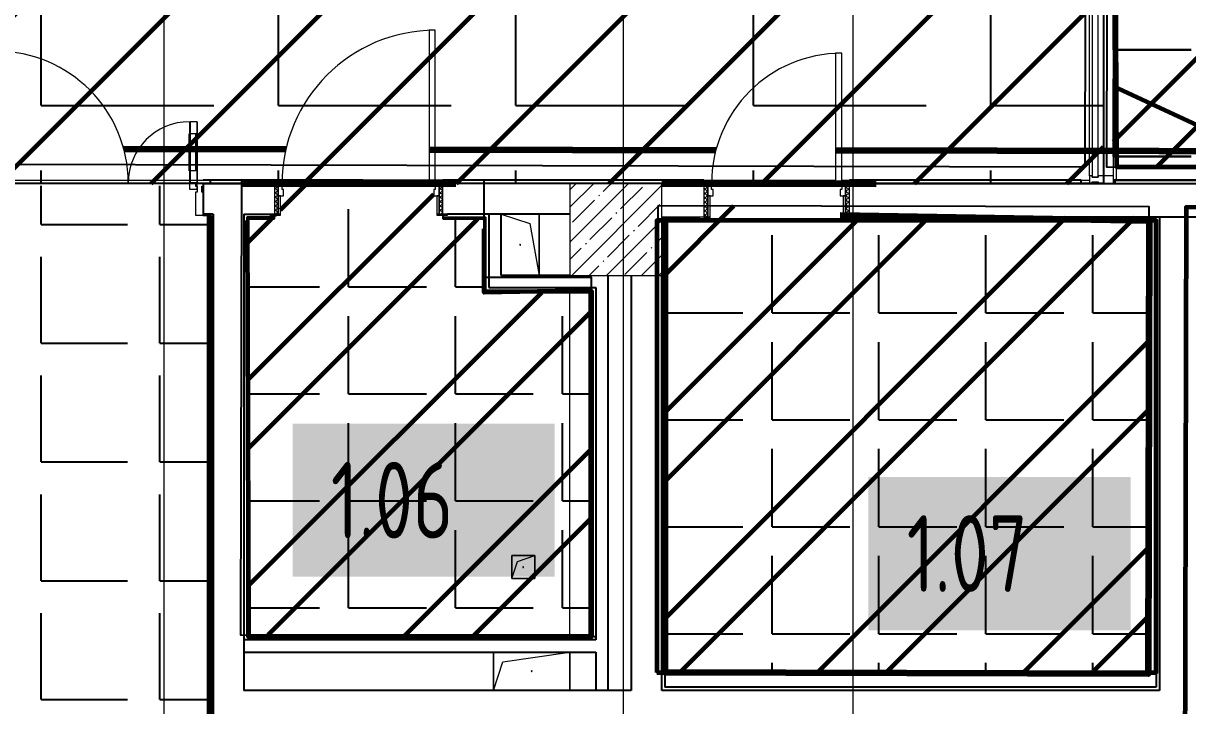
# Model space of a CAD drawing. Header units: millimetres. Extents: x -164500 to 426394, y -23753 to 102118.
# Drawn here: x 13154 to 20760, y 4354 to 8810 of the extents above; entities that cross this region are included whole.
import ezdxf

# ---------------------------------------------------------------- set-up
doc = ezdxf.new("R2010")
doc.units = ezdxf.units.MM
for name, color, linetype, lineweight in [('0) шлифовка', 5, 'Continuous', 60), ('1.4) Плинтус ПЛ-4', 6, 'Continuous', 60), ('175 стяжка 1 эт', 5, 'Continuous', 30), ('183 стяжка подвал', 160, 'Continuous', 60), ('196 1-3 этаж гидро изол', 6, 'Continuous', 60), ('284 стык. профилей', 1, 'Continuous', 120), ('384 ПК-3', 30, 'Continuous', 120), ('A-DETL-GENF', 7, 'Continuous', 9), ('A-DOOR-2', 7, 'Continuous', 5), ('A-DOOR-FRAM-2', 7, 'Continuous', 5), ('A-FLOR', 7, 'Continuous', 9), ('A-GENM', 7, 'Continuous', 9), ('A-GLAZ-CURT-2', 7, 'Continuous', 20), ('A-GLAZ-CWMG', 7, 'Continuous', 9), ('A-GLAZ-CWMG-1', 7, 'Continuous', 20), ('S-COLS-1', 7, 'Continuous', 5), ('Оси', 7, 'Continuous', 9)]:
    doc.layers.add(name, color=color, linetype=linetype, lineweight=lineweight)
for name, color, linetype in [('1.1) плитка  КР1', 40, 'Continuous'), ('1.1.1) Плитка КР1 Остаток', 52, 'Continuous'), ('1.2) плитка КР3', 160, 'Continuous')]:
    doc.layers.add(name, color=color, linetype=linetype)
doc.layers.add('A-DOOR-1', color=7, linetype='Continuous', lineweight=5, true_color=0xc0c0c0)
doc.layers.add('A-DOOR-FRAM-1', color=7, linetype='Continuous', lineweight=5, true_color=0xc0c0c0)
doc.styles.add('СПДС', font='ГОСТ тип А.ttf', dxfattribs={"width": 0.9})
pattern_1 = [(0, (20274.96, 10732.44), (0, 698.5), [508, -190.5]), (90, (20274.96, 10732.44), (-698.5, 4e-14), [508, -190.5])]

# ---------------------------------------------------------------- blocks, each defined once
blk = doc.blocks.new('Прямоугольный импост - Импост структурный с накладкой - 160мм Темный-30756008-Объем проектирования 1 этажа')
at = {"layer": 'A-GLAZ-CWMG-1'}
for p, q in [((-50, 0), (-50, 17)), ((-50, 17), (0, 17)), ((-40, 0), (-50, 0)), ((-40, -40), (-40, 0)), ((0, 0), (-10, 0)), ((-10, 0), (-10, -40)), ((0, 17), (0, 0)), ((-50, -140), (-50, -40)), ((-50, -40), (-40, -40)), ((-10, -40), (0, -40)), ((0, -40), (0, -140)), ((0, -140), (-50, -140))]:
    blk.add_line(p, q, dxfattribs=at)
blk = doc.blocks.new('Системная панель - Стекло - 40мм-31920837-Объем проектирования 1 этажа')
at = {"layer": 'A-GLAZ-CURT-2'}
for p, q in [((535, 40), (-535, 40)), ((-535, 40), (-535, 0)), ((-535, 0), (535, 0)), ((535, 0), (535, 40))]:
    blk.add_line(p, q, dxfattribs=at)
blk = doc.blocks.new('Прямоугольный импост - Импост структурный с накладкой - 160мм Темный-31920697-Объем проектирования 1 этажа')
at = {"layer": 'A-GLAZ-CWMG'}
for p, q in [((20053.3, 7950), (20053.3, 9000)), ((20210.3, 7950), (20210.3, 9000))]:
    blk.add_line(p, q, dxfattribs=at)
blk = doc.blocks.new('GM_Отверстие прямоугольное _в плите_ - Отверстие-21608348-Объем проектирования 1 этажа')
at = {"layer": 'A-GENM'}
for p, q in [((-250, -125), (-250, 125)), ((-250, 125), (-250, -125)), ((-187.5, 62.5), (250, 125)), ((250, 125), (250, -125)), ((250, -125), (250, 125)), ((-250, -125), (-187.5, 62.5))]:
    blk.add_line(p, q, dxfattribs=at)
for start, end in [(360, 180), (180, 360)]:
    blk.add_arc((0, 0), 2.5, start, end, dxfattribs=at)
blk = doc.blocks.new('GM_Отверстие прямоугольное _в плите_ - Отверстие-23794751-Объем проектирования 1 этажа')
at = {"layer": 'A-GENM'}
for p, q in [((-75, -75), (-75, 75)), ((-75, 75), (75, 75)), ((75, 75), (-75, 75)), ((-75, 75), (-75, -75)), ((-75, -75), (-37.5, 37.5)), ((-37.5, 37.5), (75, 75)), ((75, 75), (75, -75)), ((75, -75), (75, 75)), ((75, -75), (-75, -75)), ((-75, -75), (75, -75))]:
    blk.add_line(p, q, dxfattribs=at)
for start, end in [(360, 180), (180, 360)]:
    blk.add_arc((0, 0), 2.5, start, end, dxfattribs=at)
blk = doc.blocks.new('GM_Отверстие прямоугольное _в плите_ - Отверстие-V115-Объем проектирования 1 этажа')
at = {"layer": 'A-GENM'}
for p, q in [((-200, 125), (200, 125)), ((200, 125), (-200, 125)), ((-137.5, 62.5), (200, 125)), ((-200, -125), (-137.5, 62.5))]:
    blk.add_line(p, q, dxfattribs=at)
for start, end in [(360, 180), (180, 360)]:
    blk.add_arc((0, 0), 2.5, start, end, dxfattribs=at)
blk = doc.blocks.new('BSC_Колонна _Прямоугольная - 600х600-V186-Объем проектирования 1 этажа')
at = {"layer": 'S-COLS-1'}
h = blk.add_hatch(dxfattribs=at)
h.set_pattern_fill('FP_176', color=256, style=0, pattern_type=2)
h.set_pattern_definition([(45, (-16960, -7600), (-114.0493, 114.0493), []), (45, (-16845.95, -7600), (-114.0493, 114.0493), [201.612, -40.322, 6.706, -33.617])])
h.paths.add_polyline_path([(100, -300), (300, -300), (300, 300), (-300, 300), (-300, -300)])
for p, q in [((300, 300), (-300, 300)), ((-300, 300), (-300, -300)), ((300, -300), (300, 300)), ((-300, -300), (300, -300))]:
    blk.add_line(p, q, dxfattribs=at)
blk = doc.blocks.new('110_Дверь_СКБ_1Ст_Внутренняя1 - Д-7_л__950x2100h_Туалет-V200-Объем проектирования 1 этажа')
at = {"layer": 'A-DOOR-2'}
h = blk.add_hatch(dxfattribs=at)
h.set_pattern_fill('FP_88', color=256, style=0, pattern_type=2)
h.set_pattern_definition([(135, (1826.41, 174.685), (-14.14214, -14.14214), []), (225, (1826.41, 174.685), (14.14214, -14.14214), [])])
h.paths.add_polyline_path([(462.5, -110), (487.5, -110), (487.5, 110), (462.5, 109.7), (462.5, -109.8)])
at = {"layer": 'A-DOOR-FRAM-2'}
h = blk.add_hatch(dxfattribs=at)
h.set_pattern_fill('FP_89', color=256, style=0, pattern_type=2)
h.set_pattern_definition([(45, (-296.384, 174.685), (-14.1421, 14.1421), []), (135, (-296.384, 174.685), (-14.1421, -14.1421), [])])
h.paths.add_polyline_path([(-462.5, -110), (-437.5, -110), (-437.5, 110), (-462.5, 110)])
at = {"layer": 'A-DOOR-1'}
for p, q in [((437.5, 960), (397.5, 960)), ((397.5, 960), (397.5, 110)), ((437.5, 110), (437.5, 960)), ((397.5, 110), (437.5, 110))]:
    blk.add_line(p, q, dxfattribs=at)
blk.add_arc((437.5, 110), 850, 90, 180, dxfattribs=at)
at = {"layer": 'A-DOOR-FRAM-1'}
for p, q in [((-422.5, 118), (-492.5, 118)), ((-492.5, 118), (-492.5, 110)), ((-492.5, 110), (-422.5, 110)), ((-437.5, 110), (-462.5, 110)), ((-462.5, 110), (-462.5, -110)), ((-412.5, 110), (-437.5, 110)), ((-437.5, 110), (-437.5, 30)), ((-437.5, -110), (-437.5, 110)), ((-422.5, 110), (-437.5, 110)), ((-437.5, 110), (-437.5, 109)), ((-437.5, 109), (-422.5, 109)), ((-422.5, 110), (-422.5, 118)), ((-422.5, 109), (-422.5, 110)), ((-412.5, 70), (-412.5, 110)), ((437.5, 110), (437.5, 70)), ((462.5, 110), (437.5, 110)), ((517.5, 118), (447.5, 118)), ((447.5, 118), (447.5, 110)), ((462.5, 110), (447.5, 110)), ((447.5, 110), (447.5, 109)), ((447.5, 110), (517.5, 110)), ((447.5, 109), (462.5, 109)), ((462.5, 30), (462.5, 110)), ((487.5, 110), (462.5, 110)), ((462.5, 110), (462.5, -110)), ((462.5, 109), (462.5, 110)), ((487.5, -110), (487.5, 110)), ((517.5, 110), (517.5, 118)), ((-437.5, 30), (-402.5, 30)), ((-422.5, 30), (-437.5, 30)), ((-437.5, 30), (-437.5, -110)), ((-422.5, -110), (-422.5, 30)), ((-402.5, 70), (-412.5, 70)), ((-402.5, 30), (-402.5, 70)), ((437.5, 70), (427.5, 70)), ((427.5, 70), (427.5, 30)), ((427.5, 30), (462.5, 30)), ((462.5, 30), (447.5, 30)), ((447.5, 30), (447.5, -110)), ((462.5, -110), (462.5, 30)), ((-422.5, -110), (-492.5, -110)), ((-492.5, -110), (-492.5, -118)), ((-492.5, -118), (-422.5, -118)), ((-462.5, -110), (-437.5, -110)), ((-437.5, -110), (-422.5, -110)), ((-422.5, -118), (-422.5, -110)), ((447.5, -110), (462.5, -110)), ((517.5, -110), (447.5, -110)), ((447.5, -110), (447.5, -118)), ((447.5, -118), (517.5, -118)), ((462.5, -110), (487.5, -110)), ((517.5, -118), (517.5, -110))]:
    blk.add_line(p, q, dxfattribs=at)
blk = doc.blocks.new('110_Дверь_СКБ_1Ст_Внутренняя1 - Д-4 1100x2100h_су мгн-31800557-Объем проектирования 1 этажа')
at = {"layer": 'A-DOOR-2'}
h = blk.add_hatch(dxfattribs=at)
h.set_pattern_fill('FP_75', color=256, style=0, pattern_type=2)
h.set_pattern_definition([(135, (1751.41, 164.685), (-14.14214, -14.14214), []), (225, (1751.41, 164.685), (14.14214, -14.14214), [])])
h.paths.add_polyline_path([(562.5, 100), (537.5, 100), (537.5, -100), (562.5, -100)])
at = {"layer": 'A-DOOR-FRAM-2'}
h = blk.add_hatch(dxfattribs=at)
h.set_pattern_fill('FP_76', color=256, style=0, pattern_type=2)
h.set_pattern_definition([(45, (-371.384, 164.685), (-14.1421, 14.1421), []), (135, (-371.384, 164.685), (-14.1421, -14.1421), [])])
h.paths.add_polyline_path([(-512.5, 100), (-537.5, 100), (-537.5, -100), (-512.5, -99.3)])
at = {"layer": 'A-DOOR-1'}
for p, q in [((512.5, 1100), (472.5, 1100)), ((472.5, 1100), (472.5, 100)), ((512.5, 100), (512.5, 1100)), ((472.5, 100), (512.5, 100))]:
    blk.add_line(p, q, dxfattribs=at)
blk.add_arc((512.5, 100), 1000, 90, 180, dxfattribs=at)
at = {"layer": 'A-DOOR-FRAM-1'}
for p, q in [((-497.5, 108), (-567.5, 108)), ((-567.5, 108), (-567.5, 100)), ((-567.5, 100), (-497.5, 100)), ((-512.5, 100), (-537.5, 100)), ((-537.5, 100), (-537.5, -100)), ((-487.5, 100), (-512.5, 100)), ((-512.5, 100), (-512.5, 20)), ((-512.5, -100), (-512.5, 100)), ((-497.5, 100), (-512.5, 100)), ((-512.5, 100), (-512.5, 99)), ((-512.5, 99), (-497.5, 99)), ((-497.5, 100), (-497.5, 108)), ((-497.5, 99), (-497.5, 100)), ((-487.5, 60), (-487.5, 100)), ((512.5, 100), (512.5, 60)), ((537.5, 100), (512.5, 100)), ((592.5, 108), (522.5, 108)), ((522.5, 108), (522.5, 100)), ((537.5, 100), (522.5, 100)), ((522.5, 100), (522.5, 99)), ((522.5, 100), (592.5, 100)), ((522.5, 99), (537.5, 99)), ((537.5, 20), (537.5, 100)), ((562.5, 100), (537.5, 100)), ((537.5, 100), (537.5, -100)), ((537.5, 99), (537.5, 100)), ((562.5, -100), (562.5, 100)), ((592.5, 100), (592.5, 108)), ((-512.5, 20), (-477.5, 20)), ((-497.5, 20), (-512.5, 20)), ((-512.5, 20), (-512.5, -100)), ((-497.5, -100), (-497.5, 20)), ((-477.5, 60), (-487.5, 60)), ((-477.5, 20), (-477.5, 60)), ((512.5, 60), (502.5, 60)), ((502.5, 60), (502.5, 20)), ((502.5, 20), (537.5, 20)), ((537.5, 20), (522.5, 20)), ((522.5, 20), (522.5, -100)), ((537.5, -100), (537.5, 20)), ((-497.5, -100), (-567.5, -100)), ((-567.5, -100), (-567.5, -108)), ((-567.5, -108), (-497.5, -108)), ((-537.5, -100), (-512.5, -100)), ((-512.5, -100), (-497.5, -100)), ((-497.5, -108), (-497.5, -100)), ((522.5, -100), (537.5, -100)), ((592.5, -100), (522.5, -100)), ((522.5, -100), (522.5, -108)), ((522.5, -108), (592.5, -108)), ((537.5, -100), (562.5, -100)), ((592.5, -108), (592.5, -100))]:
    blk.add_line(p, q, dxfattribs=at)
blk = doc.blocks.new('Прямоугольный импост - Импост структурный с накладкой - 190мм-32633035-Объем проектирования 1 этажа')
at = {"layer": 'A-GLAZ-CWMG-1'}
for p, q in [((-50, 40), (-50, 190)), ((-50, 190), (0, 190)), ((0, 190), (0, 40)), ((-40, 40), (-50, 40)), ((-50, -17), (-50, 0)), ((-50, 0), (-40, 0)), ((-40, 0), (-40, 40)), ((-10, 40), (-10, 0)), ((0, 40), (-10, 40)), ((-10, 0), (0, 0)), ((0, 0), (0, -17)), ((0, -17), (-50, -17))]:
    blk.add_line(p, q, dxfattribs=at)
blk = doc.blocks.new('Дверь_Витражная_остекление_ - ВВ-6 остекление-32633143-Объем проектирования 1 этажа')
at = {"layer": 'A-DETL-GENF'}
for p, q in [((-630, 880), (-585, 880)), ((-630, 880), (-630, 20)), ((-585, 880), (-630, 880)), ((-630, 880), (-630, 20)), ((-585, 880), (-585, 20)), ((-585, 20), (-585, 880)), ((-630, 800), (-585, 800)), ((-620, 800), (-620, 100)), ((-576, 800), (-576, 100)), ((680, 420), (635, 420)), ((635, 420), (635, 20)), ((680, 420), (635, 420)), ((635, 420), (635, 20)), ((680, 420), (680, 20)), ((680, 20), (680, 420)), ((626, 340), (626, 100)), ((680, 340), (635, 340)), ((670, 340), (670, 100)), ((-630, 100), (-585, 100)), ((680, 100), (635, 100)), ((-585, 20), (-630, 20)), ((-630, 20), (-585, 20))]:
    blk.add_line(p, q, dxfattribs=at)
at = {"layer": 'A-DOOR-1'}
for p, q in [((-630, 880), (-630, 20)), ((630, 420), (630, 20)), ((-630, 20), (-680, 20)), ((-680, 20), (-680, -20)), ((-630, -20), (-630, 20)), ((680, 20), (630, 20)), ((630, 20), (630, -20)), ((680, -20), (680, 20)), ((-680, -20), (-630, -20)), ((630, -20), (680, -20))]:
    blk.add_line(p, q, dxfattribs=at)
for centre, radius, start, end in [((-630, 20), 860, 360, 90), ((630, 20), 400, 90, 180)]:
    blk.add_arc(centre, radius, start, end, dxfattribs=at)

msp = doc.modelspace()

# ---------------------------------------------------------------- hatches: boundary and pattern name
at = {"layer": '0) шлифовка', "true_color": 0x2776bb}
h = msp.add_hatch(dxfattribs=at)
h.set_pattern_fill('ANSI31', color=152, scale=222, angle=110)
h.set_pattern_definition([(155, (20274.96, 10732.44), (-297.88, -638.81), [])])
h.paths.add_polyline_path([(20274.958, 10732.438), (20274.958, 7872.9), (28059.493, 7854.627), (28059.493, 10742.938), (22766.543, 10732.438), (22654.702, 11763.938), (20295.702, 11742.938)])
at = {"layer": '1.1) плитка  КР1'}
h = msp.add_hatch(dxfattribs=at)
h.set_pattern_fill('ANGLE', color=256, scale=100)
h.set_pattern_definition(pattern_1)
h.paths.add_polyline_path([(20274.958, 10732.438), (20274.958, 7872.9), (28059.493, 7854.627), (28059.493, 10742.938), (22766.543, 10732.438), (22654.702, 11763.938), (20295.702, 11742.938)])
h = msp.add_hatch(dxfattribs=at)
h.set_pattern_fill('ANGLE', color=256, scale=100)
h.set_pattern_definition([(0, (17345.7, 7617.1), (0, 698.5), [508, -190.5]), (90, (17345.7, 7617.1), (-698.5, 4e-14), [508, -190.5])])
h.paths.add_polyline_path([(20507.743, 7543.938), (18579.702, 7543.938), (18579.702, 7535.938), (18509.702, 7535.938), (18509.702, 7543.938), (18509.702, 7615.043), (17639.702, 7617.086), (17639.702, 7543.938), (17639.702, 7535.938), (17599.702, 7535.938), (17599.702, 7523.938), (17599.702, 7522.938), (17345.702, 7522.938), (17345.702, 4569.767), (20500.744, 4562.361)])
at = {"layer": '1.1.1) Плитка КР1 Остаток'}
h = msp.add_hatch(dxfattribs=at)
h.set_pattern_fill('ANGLE', color=256, scale=222)
h.set_pattern_definition([(0, (205553.1, 26879), (0, 1550.67), [1127.76, -422.91]), (90, (205553.1, 26879), (-1550.67, 9e-14), [1127.76, -422.91])])
h.paths.add_polyline_path([(13754.702, 17684.938), (14405.702, 17684.938), (14405.702, 18338.438), (13754.702, 18338.438)], flags=16)
h.paths.add_polyline_path([(13743.702, 21432.938), (14405.702, 21432.938), (14405.702, 22095.938), (13743.702, 22095.938)], flags=16)
h.paths.add_polyline_path([(6445.137, 7763.938), (6442.548, 7557.281), (4619.702, 7556.938), (4619.702, 7763.938), (1354.702, 7783.938), (1355.702, 8384.938), (609.702, 8383.938), (610.702, 10742.938), (1874.702, 10763.938), (1874.702, 11243.938), (3624.702, 11263.938), (3624.702, 10763.938), (6824.702, 10763.938), (6824.702, 11488.938), (6744.702, 11488.938), (6744.702, 12388.938), (6832.702, 12388.938), (6844.702, 14438.938), (7162.202, 14438.938), (7159.702, 14839.938), (6844.702, 14839.938), (6824.702, 15208.938), (6674.702, 15208.938), (6674.702, 15986.938), (6617.702, 17692.938), (4745.702, 17692.938), (4745.702, 18333.137), (4130.853, 18334.256), (4130.853, 18839.06), (6674.702, 18838.938), (6674.702, 20645.938), (9795.702, 20645.938), (9774.702, 22063.938), (9174.702, 22063.938), (9174.702, 24183.938), (9774.702, 24183.938), (9774.702, 24722.262), (13768.823, 24626.219), (14845.702, 24626.219), (14845.702, 26422.938), (18154.958, 26351.124), (18154.958, 26143.938), (18794.958, 26143.938), (18804.143, 26351.124), (20274.702, 26351.124), (20274.702, 26963.938), (21974.702, 26963.938), (21974.702, 14463.938), (22654.702, 14463.938), (22654.702, 13138.938), (22633.702, 11984.938), (22374.702, 11971.938), (22374.702, 11825.982), (20499.702, 11830.384), (20514.702, 11971.938), (20295.702, 11984.938), (20295.702, 15094.938), (13774.702, 15063.938), (13774.702, 10763.938), (20209.461, 10763.938), (20209.461, 7763.938)])
h.paths.add_polyline_path([(3935.822, 18839.06), (6674.702, 18839.06), (6674.702, 20588.938), (3935.822, 20588.938)], flags=17)
h.paths.add_polyline_path([(6612.528, 17692.938), (4124.702, 17692.938), (4124.702, 15113.938), (6612.528, 15113.938)], flags=17)
h = msp.add_hatch(dxfattribs=at)
h.set_pattern_fill('ANGLE', color=256, scale=111)
h.set_pattern_definition([(0, (205553.1, 26879), (0, 775.335), [563.88, -211.455]), (90, (205553.1, 26879), (-775.335, 5e-14), [563.88, -211.455])])
h.paths.add_polyline_path([(11523.702, 7542.938), (8825.702, 7542.938), (8825.702, 6982.938), (7703.702, 6982.938), (7703.702, 7556.938), (7674.702, 7556.938), (7094.702, 7556.938), (7044.702, 7556.938), (6469.702, 7556.938), (6419.702, 7556.938), (4619.702, 7556.938), (4569.702, 7556.938), (3844.702, 7556.938), (3815.702, 7556.938), (3815.702, 384.938), (6873.702, 384.938), (8344.945, 384.938), (9404.945, 384.938), (9995.202, 384.938), (12203.702, 384.938), (12203.702, 385.438), (12845.702, 385.438), (14903.702, 384.938), (15695.702, 384.938), (16553.526, 384.938), (17345.702, 384.938), (20553.702, 384.938), (20553.702, 4232.938), (14373.702, 4232.938), (14373.702, 7555.938), (14329.702, 7555.938), (14279.702, 7556.938), (14279.702, 7706.938), (14289.702, 7746.938), (14279.702, 7746.938), (12939.702, 7749.845), (12939.702, 7746.938), (12929.702, 7706.938), (12939.702, 7706.938), (12939.702, 7556.938), (12889.702, 7556.938), (12889.702, 7555.938), (12845.702, 7555.938), (12845.702, 6912.938), (11523.702, 6912.938)])
at = {"layer": '1.2) плитка КР3'}
h = msp.add_hatch(dxfattribs=at)
h.set_pattern_fill('ANGLE', color=256, scale=100)
h.set_pattern_definition([(0, (14579.9, 7786.6), (0, 698.5), [508, -190.5]), (90, (14579.9, 7786.6), (-698.5, 4e-14), [508, -190.5])])
h.paths.add_polyline_path([(16863.748, 7052.938), (16163.702, 7052.938), (16163.702, 7150.658), (16163.138, 7150.659), (16163.702, 7467.083), (16163.702, 7532.938), (15894.702, 7532.938), (15894.702, 7543.938), (15894.702, 7555.938), (15854.702, 7555.938), (15854.702, 7563.938), (15854.702, 7683.938), (15834.702, 7683.938), (15834.702, 7723.938), (15844.702, 7723.938), (15844.702, 7763.938), (15854.702, 7763.938), (15854.702, 7771.938), (15919.702, 7771.938), (15919.702, 7784.064), (14794.702, 7786.628), (14794.702, 7784.938), (14579.933, 7784.938), (14579.888, 7763.938), (14764.702, 7763.938), (14764.702, 7771.938), (14834.702, 7771.938), (14834.702, 7763.938), (14844.702, 7763.938), (14844.702, 7723.938), (14854.702, 7723.938), (14854.702, 7683.938), (14834.702, 7683.938), (14834.702, 7563.938), (14834.702, 7555.938), (14794.702, 7555.938), (14794.702, 7543.938), (14794.702, 7532.938), (14625.702, 7532.938), (14625.702, 4817.445), (15717.339, 4814.938), (16861.127, 4814.938), (16863.748, 5980.664)])
at = {"layer": '175 стяжка 1 эт'}
h = msp.add_hatch(dxfattribs=at)
h.set_pattern_fill('ANGLE', color=256, scale=100)
h.set_pattern_definition(pattern_1)
h.paths.add_polyline_path([(20274.958, 10732.438), (20274.958, 7872.9), (28059.493, 7854.627), (28059.493, 10742.938), (22766.543, 10732.438), (22654.702, 11763.938), (20295.702, 11742.938)])
at = {"layer": '183 стяжка подвал'}
h = msp.add_hatch(dxfattribs=at)
h.set_pattern_fill('ANSI31', color=256, scale=222)
h.set_pattern_definition([(45, (205553.1, 26879), (-498.4042, 498.4042), [])])
h.paths.add_polyline_path([(13754.702, 17684.938), (14405.702, 17684.938), (14405.702, 18338.438), (13754.702, 18338.438)], flags=16)
h.paths.add_polyline_path([(13743.702, 21432.938), (14405.702, 21432.938), (14405.702, 22095.938), (13743.702, 22095.938)], flags=16)
h.paths.add_polyline_path([(6445.137, 7763.938), (6442.548, 7557.281), (4619.702, 7556.938), (4619.702, 7763.938), (1354.702, 7783.938), (1355.702, 8384.938), (609.702, 8383.938), (610.702, 10742.938), (1874.702, 10763.938), (1874.702, 11243.938), (3624.702, 11263.938), (3624.702, 10763.938), (6824.702, 10763.938), (6824.702, 11488.938), (6744.702, 11488.938), (6744.702, 12388.938), (6832.702, 12388.938), (6844.702, 14438.938), (7162.202, 14438.938), (7159.702, 14839.938), (6844.702, 14839.938), (6824.702, 15208.938), (6674.702, 15208.938), (6674.702, 15986.938), (6617.702, 17692.938), (4745.702, 17692.938), (4745.702, 18333.137), (4130.853, 18334.256), (4130.853, 18839.06), (6674.702, 18838.938), (6674.702, 20645.938), (9795.702, 20645.938), (9774.702, 22063.938), (9174.702, 22063.938), (9174.702, 24183.938), (9774.702, 24183.938), (9774.702, 24722.262), (13768.823, 24626.219), (14845.702, 24626.219), (14845.702, 26422.938), (18154.958, 26351.124), (18154.958, 26143.938), (18794.958, 26143.938), (18804.143, 26351.124), (20274.702, 26351.124), (20274.702, 26963.938), (21974.702, 26963.938), (21974.702, 14463.938), (22654.702, 14463.938), (22654.702, 13138.938), (22633.702, 11984.938), (22374.702, 11971.938), (22374.702, 11825.982), (20499.702, 11830.384), (20514.702, 11971.938), (20295.702, 11984.938), (20295.702, 15094.938), (13774.702, 15063.938), (13774.702, 10763.938), (20209.461, 10763.938), (20209.461, 7763.938)])
h.paths.add_polyline_path([(3935.822, 18839.06), (6674.702, 18839.06), (6674.702, 20588.938), (3935.822, 20588.938)], flags=17)
h.paths.add_polyline_path([(6612.528, 17692.938), (4124.702, 17692.938), (4124.702, 15113.938), (6612.528, 15113.938)], flags=17)
h.paths.add_polyline_path([(21915.974, 15309.069), (28602.728, 15309.069), (28602.728, 26272.402), (21915.974, 26272.402)])
at = {"layer": '196 1-3 этаж гидро изол'}
h = msp.add_hatch(dxfattribs=at)
h.set_pattern_fill('ANSI32', color=256, scale=100)
h.set_pattern_definition([(45, (20275, 10732.4), (-673.52, 673.52), []), (45, (20724, 10732.4), (-673.52, 673.52), [])])
h.paths.add_polyline_path([(20274.958, 10732.438), (20274.958, 7872.9), (28059.493, 7854.627), (28059.493, 10742.938), (22766.543, 10732.438), (22654.702, 11763.938), (20295.702, 11742.938)])
h = msp.add_hatch(dxfattribs=at)
h.set_pattern_fill('ANSI32', color=256, scale=100)
h.set_pattern_definition([(45, (14579.9, 7786.6), (-673.52, 673.52), []), (45, (15028.9, 7786.6), (-673.52, 673.52), [])])
h.paths.add_polyline_path([(16863.748, 7052.938), (16163.702, 7052.938), (16163.702, 7150.658), (16163.138, 7150.659), (16163.702, 7467.083), (16163.702, 7532.938), (15894.702, 7532.938), (15894.702, 7543.938), (15894.702, 7555.938), (15854.702, 7555.938), (15854.702, 7563.938), (15854.702, 7683.938), (15834.702, 7683.938), (15834.702, 7723.938), (15844.702, 7723.938), (15844.702, 7763.938), (15854.702, 7763.938), (15854.702, 7771.938), (15919.702, 7771.938), (15919.702, 7784.064), (14794.702, 7786.628), (14794.702, 7784.938), (14579.933, 7784.938), (14579.888, 7763.938), (14764.702, 7763.938), (14764.702, 7771.938), (14834.702, 7771.938), (14834.702, 7763.938), (14844.702, 7763.938), (14844.702, 7723.938), (14854.702, 7723.938), (14854.702, 7683.938), (14834.702, 7683.938), (14834.702, 7563.938), (14834.702, 7555.938), (14794.702, 7555.938), (14794.702, 7543.938), (14794.702, 7532.938), (14625.702, 7532.938), (14625.702, 4817.445), (15717.339, 4814.938), (16861.127, 4814.938), (16863.748, 5980.664)])
h = msp.add_hatch(dxfattribs=at)
h.set_pattern_fill('ANSI32', color=256, scale=100)
h.set_pattern_definition([(45, (17345.7, 7617.1), (-673.52, 673.52), []), (45, (17794.7, 7617.1), (-673.52, 673.52), [])])
h.paths.add_polyline_path([(20507.743, 7543.938), (18579.702, 7543.938), (18579.702, 7535.938), (18509.702, 7535.938), (18509.702, 7543.938), (18509.702, 7615.043), (17639.702, 7617.086), (17639.702, 7543.938), (17639.702, 7535.938), (17599.702, 7535.938), (17599.702, 7523.938), (17599.702, 7522.938), (17345.702, 7522.938), (17345.702, 4569.767), (20500.744, 4562.361)])

# ---------------------------------------------------------------- linework, layer by layer
for p, q in [((14794.702, 7784.938), (14329.702, 7784.938)), ((14329.702, 7784.938), (14329.702, 7783.938)), ((14329.702, 7763.938), (14329.702, 7563.938)), ((14329.702, 7763.938), (14764.702, 7763.938)), ((14374.702, 7783.938), (14374.702, 7763.938)), ((14794.702, 7783.938), (14794.702, 7784.938)), ((17599.702, 7784.938), (15894.702, 7784.938)), ((15894.702, 7784.938), (15894.702, 7783.938)), ((15919.702, 7783.938), (15919.702, 7771.938)), ((16724.702, 7763.938), (15924.702, 7763.938)), ((17569.702, 7763.938), (17324.702, 7763.938)), ((17599.702, 7783.938), (17599.702, 7784.938)), ((20064.702, 7784.938), (18549.702, 7784.938)), ((18549.702, 7784.938), (18549.702, 7783.938)), ((18579.702, 7763.938), (21974.702, 7763.938)), ((20064.702, 7783.938), (20064.702, 7784.938)), ((20064.702, 7763.938), (20064.702, 7783.938)), ((22574.702, 7784.938), (20274.702, 7784.938)), ((20274.702, 7784.938), (20274.702, 7783.938)), ((20274.702, 7783.938), (20274.958, 7783.938)), ((20284.702, 7783.938), (20284.702, 7763.938)), ((14394.702, 7563.938), (14329.702, 7563.938)), ((14374.702, 7556.938), (14329.702, 7556.938)), ((14329.702, 7556.938), (14329.702, 7555.938)), ((14329.702, 7555.938), (14374.702, 7555.938)), ((14374.702, 7553.938), (14373.702, 7553.938)), ((14373.702, 7553.938), (14373.702, 4232.938)), ((14374.702, 7556.938), (14374.702, 7277.733)), ((14394.702, 7563.938), (14394.702, 4253.938)), ((14594.702, 7563.938), (14764.702, 7563.938)), ((14594.702, 7563.938), (14594.702, 4453.938)), ((14614.702, 7543.938), (14614.702, 7543.938)), ((14614.702, 7543.938), (14614.702, 7532.938)), ((14794.702, 7543.938), (14614.702, 7543.938)), ((14614.702, 7532.938), (14794.702, 7532.938)), ((14614.702, 7532.938), (14614.702, 4803.938)), ((14615.702, 7542.938), (14794.702, 7542.938)), ((14615.702, 4804.938), (14615.702, 7542.938)), ((14625.702, 4803.938), (14625.702, 7543.938)), ((14794.702, 7543.938), (14794.702, 7555.938)), ((14794.702, 7532.938), (14794.702, 7543.938)), ((15894.702, 7555.938), (15894.702, 7543.938)), ((15894.702, 7543.938), (16174.702, 7543.938)), ((15894.702, 7543.938), (15894.702, 7532.938)), ((15894.702, 7542.938), (16173.702, 7542.938)), ((15894.702, 7532.938), (16174.702, 7532.938)), ((16724.702, 7563.938), (15924.702, 7563.938)), ((16163.702, 7543.938), (16163.702, 7052.938)), ((16173.702, 7542.938), (16173.702, 7062.938)), ((16174.702, 7063.938), (16174.702, 7543.938)), ((16194.702, 7563.938), (16194.702, 7083.938)), ((16274.702, 7163.938), (16274.702, 7563.938)), ((17324.702, 7543.938), (17569.702, 7543.938)), ((17599.702, 7523.938), (17599.702, 7535.938)), ((21974.702, 7543.938), (18579.702, 7543.938)), ((20574.702, 7543.938), (20574.702, 4453.938)), ((17344.702, 7523.938), (17345.702, 7523.938)), ((17599.702, 7523.938), (17345.702, 7523.938)), ((17345.702, 4474.938), (17345.702, 7522.938)), ((17345.702, 7522.938), (17599.702, 7522.938)), ((17599.702, 7522.938), (17599.702, 7523.938)), ((18549.702, 7523.938), (18549.702, 7522.938)), ((18549.702, 7522.938), (20553.702, 7522.938)), ((20553.702, 7523.938), (20554.702, 7523.938)), ((20553.702, 7522.938), (20553.702, 4474.938)), ((14374.702, 7276.534), (14374.702, 7277.733)), ((16724.702, 7163.938), (16274.702, 7163.938)), ((16974.748, 4453.938), (16974.748, 7163.938)), ((17124.702, 7163.938), (17124.702, 4453.938)), ((17324.702, 4453.938), (17324.702, 7163.938)), ((16194.702, 7083.938), (16894.748, 7083.938)), ((16894.748, 7083.938), (16894.748, 4783.938)), ((16163.702, 7052.938), (16874.748, 7052.938)), ((16173.702, 7062.938), (16873.748, 7062.938)), ((16863.748, 7063.938), (16174.702, 7063.938)), ((16174.702, 7052.938), (16174.702, 7063.938)), ((16873.748, 7063.938), (16863.748, 7063.938)), ((16863.748, 7063.938), (16863.748, 4803.938)), ((16874.748, 7063.938), (16873.748, 7063.938)), ((16873.748, 7062.938), (16873.748, 4804.938)), ((16874.748, 7063.938), (16874.748, 4814.938)), ((16874.748, 4814.938), (14614.702, 4814.938)), ((14614.702, 4803.938), (14625.702, 4803.938)), ((16873.748, 4804.938), (14615.702, 4804.938)), ((16894.748, 4803.938), (14625.702, 4803.938)), ((16874.748, 4804.938), (16874.748, 4814.938)), ((16874.748, 4803.938), (16874.748, 4804.938)), ((16894.748, 4783.938), (14594.702, 4783.938)), ((14594.702, 4703.938), (16894.748, 4703.938)), ((16894.748, 4703.938), (16894.748, 4453.938)), ((17124.702, 4453.938), (14594.702, 4453.938)), ((20574.702, 4453.938), (17324.702, 4453.938)), ((17345.702, 4473.938), (17344.702, 4473.938)), ((20553.702, 4474.938), (17345.702, 4474.938)), ((20554.702, 4474.938), (20554.702, 4473.938))]:
    msp.add_line(p, q)
at = {"flags": 128}
msp.add_lwpolyline([(5502.625, 7869.577), (7679.46, 7864.467), (7679.549, 7902.467), (20089.771, 7873.335), (20096.69, 10820.827), (13705.451, 10835.83), (13715.679, 15192.818), (13746.679, 15192.745), (13752.782, 17792.738)], dxfattribs=at)
for points in [[(28059.493, 7854.627), (28066.436, 10812.619), (22595.451, 10825.461), (22597.799, 11825.458), (20259.805, 11830.947), (20257.507, 10851.95), (20236.484, 10841.999), (20229.514, 7873.007)], [(16164.265, 7783.507), (14579.938, 7787.117), (14573.558, 4817.565), (16861.121, 4812.311), (16866.374, 7149.016), (16163.138, 7150.659)], [(17299.907, 7617.883), (17292.752, 4569.892), (20500.744, 4562.361), (20507.898, 7610.353)], [(27557.879, 7593.804), (26199.883, 7596.991), (26198.263, 6906.993), (25006.266, 6909.791), (25007.933, 7619.789), (22549.94, 7625.559), (22549.001, 7225.56), (21907.002, 7227.068), (21907.895, 7607.066), (20749.898, 7609.785), (20732.25, 91.805), (21890.247, 89.087), (21891.139, 469.086), (22658.137, 467.286), (22657.245, 87.287), (25540.237, 80.519), (25541.129, 460.518), (26431.629, 458.428), (26430.737, 78.429), (29189.97, 71.952), (29190.862, 451.951), (29390.862, 451.481), (29405.981, 6892.463), (27556.243, 6896.806)]]:
    msp.add_lwpolyline(points, close=True, dxfattribs=at)
at = {"layer": '1.1.1) Плитка КР1 Остаток'}
msp.add_lwpolyline([(22374.702, 11825.982), (20499.702, 11830.384), (20514.702, 11971.938), (20295.702, 11984.938), (20295.702, 15094.938), (13774.702, 15063.938), (13774.702, 10763.938), (20209.461, 10763.938), (20209.461, 7763.938), (6445.137, 7763.938)], dxfattribs=at)
at = {"layer": '1.4) Плинтус ПЛ-4', "flags": 128}
msp.add_lwpolyline([(22691.408, 7625.227), (22549.94, 7625.559), (22549.001, 7225.56), (21907.002, 7227.068), (21907.895, 7607.066), (20749.898, 7609.785), (20732.25, 91.805), (20795.702, 91.657)], dxfattribs=at)
at = {"layer": '196 1-3 этаж гидро изол'}
for points in [[(28066.437, 10813.119), (22595.451, 10825.461), (22597.799, 11825.458), (20274.702, 11963.938), (20294.702, 7872.854), (28059.535, 7872.854)], [(14615.702, 7522.938), (14625.702, 4803.938), (16861.091, 4798.912), (16861.091, 7063.938), (16163.702, 7052.938), (16163.702, 7467.083)]]:
    msp.add_lwpolyline(points, dxfattribs=at)
msp.add_lwpolyline([(17292.752, 4569.892), (20553.702, 4569.892), (20553.702, 7522.938), (17292.752, 7522.938)], close=True, dxfattribs=at)
at = {"layer": '284 стык. профилей'}
for points in [[(14579.888, 7763.938), (15979.888, 7763.938)], [(17324.702, 7763.938), (18724.702, 7763.938)]]:
    msp.add_lwpolyline(points, dxfattribs=at)
at = {"layer": '384 ПК-3'}
for points in [[(14869.544, 7985.448), (13810.914, 7987.588)], [(17677.561, 7979.772), (15804.702, 7983.558)], [(22684.702, 7969.652), (18459.702, 7978.192)], [(14373.702, 7553.938), (14373.702, 4253.938), (20553.702, 4232.938), (20540.368, 308.938)], [(18489.702, 7556.938), (20507.693, 7522.938), (20500.744, 4562.361), (17345.702, 4569.767), (17345.702, 7522.938)]]:
    msp.add_lwpolyline(points, dxfattribs=at)
at = {"layer": 'A-FLOR'}
for p, q in [((20294.702, 7783.938), (20294.702, 11743.938)), ((15804.702, 7783.938), (3057.92, 7783.938)), ((14374.702, 7783.938), (14374.702, 7763.938)), ((14794.702, 7771.938), (14794.702, 7783.938)), ((18459.702, 7783.938), (15844.702, 7783.938)), ((15894.702, 7783.938), (15894.702, 7771.938)), ((17599.702, 7771.938), (17599.702, 7783.938)), ((20117.958, 7783.938), (18499.702, 7783.938)), ((18549.702, 7783.938), (18549.702, 7771.938)), ((20274.958, 7783.938), (30274.702, 7783.938)), ((14374.702, 7563.938), (14374.702, 7556.938)), ((14374.702, 7555.938), (14374.702, 7277.733)), ((18549.702, 7535.938), (18549.702, 7523.938)), ((17344.702, 4473.938), (17344.702, 7523.938)), ((18549.702, 7523.938), (20553.702, 7523.938)), ((20554.702, 7523.938), (20554.702, 4474.938)), ((14374.702, 7276.534), (14374.702, 4233.938)), ((16724.702, 4814.938), (16724.702, 7052.938)), ((16724.702, 4453.938), (16724.702, 4703.938)), ((20554.702, 4473.938), (17345.702, 4473.938))]:
    msp.add_line(p, q, dxfattribs=at)
at = {"layer": 'Оси'}
for points in [[(14074.702, -2042.321), (14074.702, 2957.679), (14074.702, 22262.009), (14074.702, 27262.009)], [(17074.702, -2042.321), (17074.702, 2957.679), (17074.702, 22262.009), (17074.702, 27262.009)], [(18574.702, -2042.321), (18574.702, 2957.679), (18574.702, 22262.009), (18574.702, 27262.009)]]:
    msp.add_lwpolyline(points, dxfattribs=at)

# ---------------------------------------------------------------- block references
for name, p in [('Прямоугольный импост - Импост структурный с накладкой - 160мм Темный-31920697-Объем проектирования 1 этажа', (64.702, -136.062)), ('110_Дверь_СКБ_1Ст_Внутренняя1 - Д-4 1100x2100h_су мгн-31800557-Объем проектирования 1 этажа', (15332.202, 7663.938)), ('Дверь_Витражная_остекление_ - ВВ-6 остекление-32633143-Объем проектирования 1 этажа', (13609.702, 7746.938)), ('110_Дверь_СКБ_1Ст_Внутренняя1 - Д-7_л__950x2100h_Туалет-V200-Объем проектирования 1 этажа', (18062.202, 7653.938)), ('BSC_Колонна _Прямоугольная - 600х600-V186-Объем проектирования 1 этажа', (17024.702, 7463.938)), ('GM_Отверстие прямоугольное _в плите_ - Отверстие-23794751-Объем проектирования 1 этажа', (16419.748, 5258.938)), ('GM_Отверстие прямоугольное _в плите_ - Отверстие-21608348-Объем проектирования 1 этажа', (16474.702, 4578.938))]:
    msp.add_blockref(name, p)
for name, p, rotation in [('Системная панель - Стекло - 40мм-31920837-Объем проектирования 1 этажа', (20134.958, 8338.938), 269.9999999999999), ('GM_Отверстие прямоугольное _в плите_ - Отверстие-V115-Объем проектирования 1 этажа', (16399.702, 7363.938), 270.0000000000001)]:
    msp.add_blockref(name, p, dxfattribs=dict(rotation=rotation))
at = {"extrusion": (0, 0, -1)}
for name, p, rotation in [('Прямоугольный импост - Импост структурный с накладкой - 190мм-32633035-Объем проектирования 1 этажа', (-14329.702, 7746.938), 180), ('Прямоугольный импост - Импост структурный с накладкой - 160мм Темный-30756008-Объем проектирования 1 этажа', (-20134.958, 7763.938), 270.0000000000001)]:
    msp.add_blockref(name, p, dxfattribs=dict(at, rotation=rotation))

# ---------------------------------------------------------------- texts
at = {"char_height": 500, "width": 1212.1515, "attachment_point": 1, "style": 'СПДС', "bg_fill": 1, "box_fill_scale": 1.5, "bg_fill_color": 7, "bg_fill_true_color": 16777215, "bg_fill_transparency": 0}
for s, insert in [('1.06', (15162.61, 5945.982)), ('1.07', (18924.388, 5597.123))]:
    msp.add_mtext(s, dxfattribs=dict(at, insert=insert))

doc.saveas('drawing.dxf')
